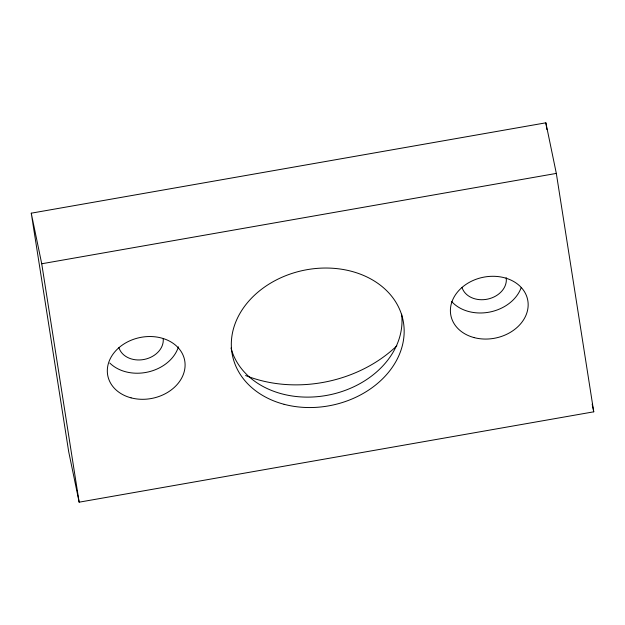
<?xml version="1.0" encoding="UTF-8"?>
<svg xmlns="http://www.w3.org/2000/svg" width="625" height="625" viewBox="0 0 625 625"><rect width="100%" height="100%" fill="white"/><g stroke="black" fill="none" stroke-linecap="round" stroke-linejoin="round"><path stroke-width="0.94" d="M31.25 213.18L545.852 122.82L556.328 173.414L593.75 411.82L79.148 502.18L68.672 451.586L31.25 213.18L41.727 263.773L79.148 502.18M41.727 263.773L556.328 173.414M592.172 404.18L593.75 411.82M545.852 122.82L546.906 129.555M401.609 314.172A87.102 68.922 -11.7 0 1 328.625 395.039A87.102 68.922 -11.7 0 1 230.984 347.984M396.852 345.805A121.945 96.484 -11.7 0 1 245.594 375.516M163.219 338.852A22.648 17.922 -11.7 0 1 144.164 359.438A22.648 17.922 -11.7 0 1 118.914 347.578M506.172 277.68A22.648 17.922 -11.7 0 1 487.812 299.078A22.648 17.922 -11.7 0 1 461.984 287.344M178.445 346.852A39.195 31.016 -11.7 0 1 148.406 371.914A39.195 31.016 -11.7 0 1 109.781 363.031M521.219 287.516A39.195 31.016 -11.7 0 1 489.805 312.039A39.195 31.016 -11.7 0 1 451.547 301.414M284.117 404.312A87.102 68.922 -11.7 0 0 403.508 322.734A87.102 68.922 -11.7 0 0 265.594 286.336A87.102 68.922 -11.7 0 0 284.117 404.312M131.07 397.852A39.195 31.016 -11.7 0 0 184.797 361.141A39.195 31.016 -11.7 0 0 122.742 344.758A39.195 31.016 -11.7 0 0 131.07 397.852M474.141 337.609A39.195 31.016 -11.7 0 0 527.867 300.898A39.195 31.016 -11.7 0 0 465.812 284.523A39.195 31.016 -11.7 0 0 474.141 337.609"/></g></svg>
